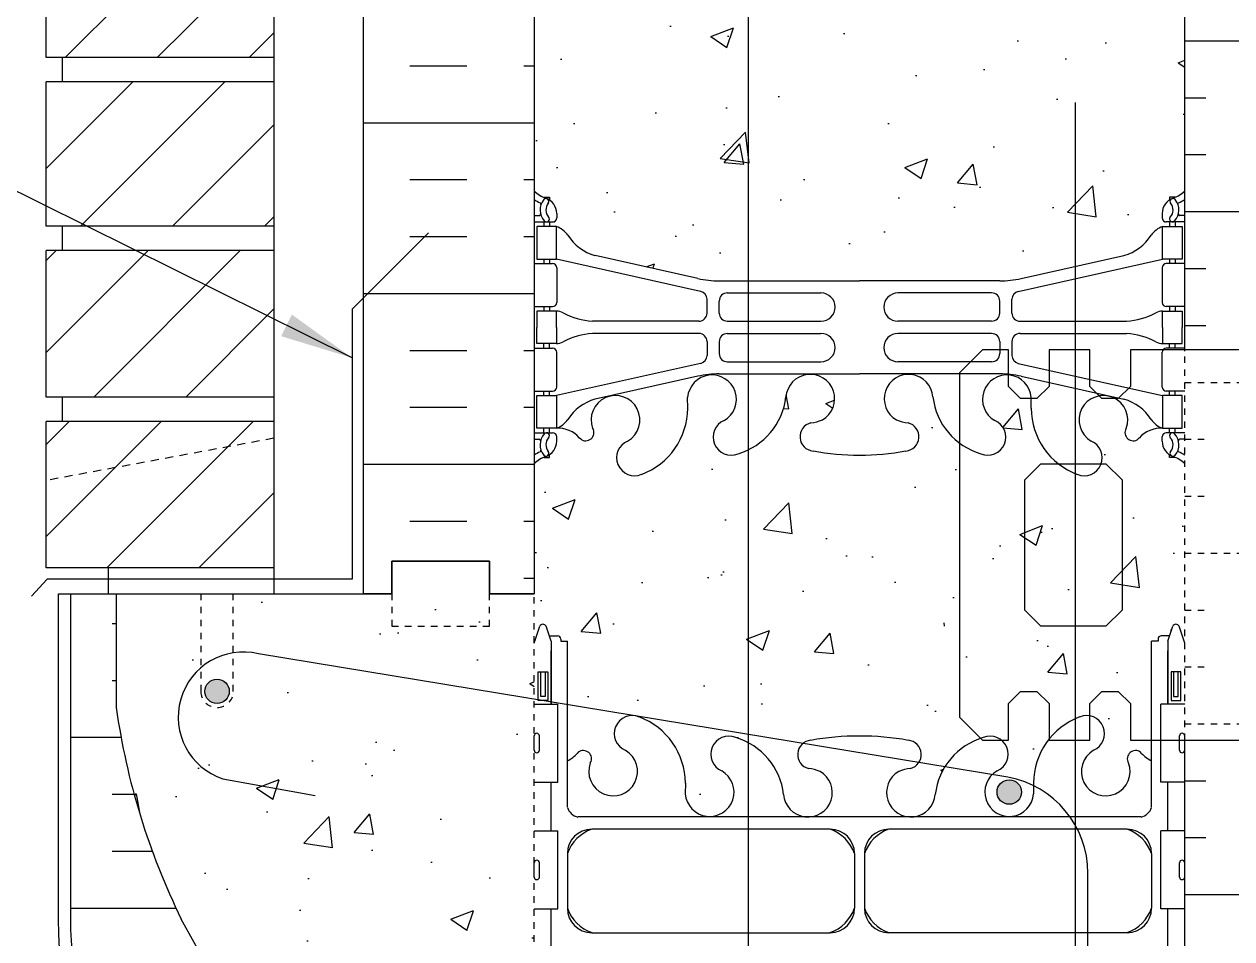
# Model space of a CAD drawing. Header units: inches. Extents: x 94.9 to 180.3, y -51.5 to 24.4.
# Drawn here: x 142.06 to 160.63, y -17.9 to -3.84 of the extents above; entities that cross this region are included whole.
import ezdxf

# ---------------------------------------------------------------- set-up
doc = ezdxf.new("R2010")
doc.units = ezdxf.units.IN
doc.header["$LTSCALE"] = 0.5
doc.header["$MEASUREMENT"] = 0
doc.linetypes.add('DASHED2', pattern=[0.375, 0.25, -0.125])
doc.linetypes.add('HIDDEN2', pattern=[0.1875, 0.125, -0.0625])
for name, color, linetype in [('HATCH', 12, 'Continuous'), ('Hidden2', 12, 'HIDDEN2'), ('line25', 2, 'Continuous'), ('LINE3', 3, 'Continuous'), ('LINE50', 5, 'Continuous'), ('LINE9', 9, 'Continuous'), ('TEXT', 4, 'Continuous'), ('Web_Edge', 9, 'Continuous')]:
    doc.layers.add(name, color=color, linetype=linetype)
doc.styles.add('DIM', font='romans.shx', dxfattribs={"width": 0.7})
doc.dimstyles.new('ext_12', dxfattribs={"dimscale": 12, "dimtxt": 0.09375, "dimasz": 0.09375, "dimexe": 0.09375, "dimexo": 0.0625, "dimgap": 0.0625, "dimtad": 1, "dimdec": 1, "dimzin": 3, "dimdsep": 46, "dimlunit": 4, "dimtxsty": 'DIM', "dimcen": 0.09, "dimdle": 0.09375, "dimclrt": 4, "dimadec": 0, "dimazin": 0, "dimtfac": 1, "dimtdec": 1, "dimtmove": 2, "dimatfit": 3, "dimfxl": 1, "dimfrac": 2, "dimtolj": 1, "dimtzin": 0, "dimarcsym": 0})

msp = doc.modelspace()

# ---------------------------------------------------------------- hatches: boundary and pattern name
at = {"layer": 'HATCH'}
h = msp.add_hatch(dxfattribs=at)
h.set_pattern_fill('AR-CONC', color=256, scale=0.5)
h.paths.add_polyline_path([(154.887, 23.404), (153.717, 23.404), (152.717, 22.404), (152.717, 23.404), (152.717, 24.404), (151.717, 23.404), (149.904, 23.404), (149.904, 21.404, 0.088416), (150.05, 21.306), (150.14, 21.306), (150.14, 21.265, -0.249069), (150.25, 21.057), (150.25, 20.99, -0.414214), (150.188, 20.927), (150.14, 20.927), (150.14, 20.857), (150.245, 20.857, 0.231736), (150.603, 21.008, -0.8344), (150.815, 20.883), (150.803, 20.862, 2.155404), (151.341, 21.056, -1), (151.555, 21.567, -0.311223), (152.264, 20.551), (152.263, 20.386, 1.661382), (152.825, 20.739, -1), (153.038, 21.25, -0.30095), (153.774, 20.378, 1.661382), (154.335, 20.73, 0.055617), (154.156, 20.776, -0.843243), (154.191, 21.208, -0.046405), (154.887, 21.273)])
h.paths.add_polyline_path([(159.904, 23.404), (154.887, 23.404), (154.887, 21.273, -0.048684), (155.618, 21.208, -0.843243), (155.652, 20.776, 0.055617), (155.473, 20.73, 1.661382), (156.034, 20.378, -0.30095), (156.771, 21.25, -1), (156.984, 20.739, 1.661382), (157.545, 20.386), (157.545, 20.551, -0.311223), (158.254, 21.567, -1), (158.467, 21.056, 2.155404), (159.006, 20.862), (158.994, 20.883, -0.834375), (159.206, 21.008, 0.23174), (159.563, 20.857), (159.668, 20.857), (159.668, 20.927), (159.621, 20.927, -0.414214), (159.558, 20.99), (159.558, 21.057, -0.249069), (159.668, 21.265), (159.668, 21.306), (159.758, 21.306, 0.08841), (159.904, 21.404)])
h.paths.add_polyline_path([(155.848, 20.405, -1), (155.473, 20.405, -1)], flags=16)
h.paths.add_polyline_path([(154.887, 18.592), (152.746, 18.592, 0.054974), (152.42, 18.556), (150.839, 18.203, 0.180914), (150.421, 17.891, -0.155529), (150.245, 17.757), (150.14, 17.757), (150.14, 17.687), (150.188, 17.687, -0.414214), (150.25, 17.625), (150.25, 17.557, -0.249069), (150.14, 17.35), (150.14, 17.309), (150.05, 17.309, 0.088416), (149.904, 17.211), (149.904, 11.596, 0.088416), (150.05, 11.499), (150.14, 11.499), (150.14, 11.457, -0.249069), (150.25, 11.25), (150.25, 11.182, -0.414214), (150.188, 11.12), (150.14, 11.12), (150.14, 11.05), (150.245, 11.05, -0.155529), (150.421, 10.916, 0.180914), (150.839, 10.604), (152.42, 10.251, 0.054974), (152.746, 10.215), (154.887, 10.215)])
h.paths.add_polyline_path([(159.904, 17.211, 0.08841), (159.758, 17.309), (159.668, 17.309), (159.668, 17.35, -0.249069), (159.558, 17.557), (159.558, 17.625, -0.414214), (159.621, 17.687), (159.668, 17.687), (159.668, 17.757), (159.563, 17.757, -0.155529), (159.388, 17.891, 0.180914), (158.97, 18.203), (157.389, 18.556, 0.054974), (157.062, 18.592), (154.887, 18.592), (154.887, 10.215), (154.904, 10.215), (157.062, 10.215, 0.054974), (157.389, 10.251), (158.97, 10.604, 0.180914), (159.388, 10.916, -0.155529), (159.563, 11.05), (159.668, 11.05), (159.668, 11.12), (159.621, 11.12, -0.414214), (159.558, 11.182), (159.558, 11.25, -0.249069), (159.668, 11.457), (159.668, 11.499), (159.758, 11.499, 0.08841), (159.904, 11.596)])
h.paths.add_polyline_path([(153.195, 7.618, -0.040807), (153.038, 7.557, -1), (152.825, 8.068, 1.661382), (152.263, 8.421), (152.264, 8.256, -0.311223), (151.555, 7.24, -1), (151.341, 7.751, 2.155404), (150.803, 7.946), (150.815, 7.924, -0.834375), (150.603, 7.799, 0.23174), (150.245, 7.95), (150.14, 7.95), (150.14, 7.88), (150.188, 7.88, -0.414214), (150.25, 7.817), (150.25, 7.75, -0.249069), (150.14, 7.543), (150.14, 7.501), (150.05, 7.501, 0.088416), (149.904, 7.404), (149.904, 5.404), (149.904, 3.404, 0.088416), (150.05, 3.306), (150.14, 3.306), (150.14, 3.265, -0.249069), (150.25, 3.057), (150.25, 2.99, -0.414214), (150.188, 2.927), (150.14, 2.927), (150.14, 2.857), (150.245, 2.857, 0.231736), (150.603, 3.008, -0.8344), (150.815, 2.883), (150.803, 2.862, 2.155404), (151.341, 3.056, -1), (151.555, 3.567, -0.311223), (152.264, 2.551), (152.263, 2.386, 1.661382), (152.825, 2.739, -1), (153.038, 3.25, -0.040807), (153.195, 3.19)])
h.paths.add_polyline_path([(154.887, 7.534, -0.046405), (154.191, 7.599, -0.843243), (154.156, 8.031, 0.055617), (154.335, 8.077, 1.661382), (153.774, 8.43, -0.256987), (153.195, 7.618), (153.195, 3.19, -0.256987), (153.774, 2.378, 1.661382), (154.335, 2.73, 0.055617), (154.156, 2.776, -0.843243), (154.191, 3.208, -0.046405), (154.887, 3.273)])
h.paths.add_polyline_path([(154.336, 2.405, -1), (153.961, 2.405, -1)], flags=16)
h.paths.add_polyline_path([(159.904, 7.404, 0.08841), (159.758, 7.501), (159.668, 7.501), (159.668, 7.543, -0.249069), (159.558, 7.75), (159.558, 7.817, -0.414214), (159.621, 7.88), (159.668, 7.88), (159.668, 7.95), (159.563, 7.95, 0.231736), (159.206, 7.799, -0.8344), (158.994, 7.924), (159.006, 7.946, 2.155404), (158.467, 7.751, -1), (158.254, 7.24, -0.311223), (157.545, 8.256), (157.545, 8.421, 1.661382), (156.984, 8.068, -1), (156.771, 7.557, -0.30095), (156.034, 8.43, 0.392677), (155.66, 8.777), (154.904, 8.784), (153.195, 8.784), (153.195, 2.023), (154.904, 2.023), (155.66, 2.03, 0.392677), (156.034, 2.378, -0.30095), (156.771, 3.25, -1), (156.984, 2.739, 1.661382), (157.545, 2.386), (157.545, 2.551, -0.311223), (158.254, 3.567, -1), (158.467, 3.056, 2.155404), (159.006, 2.862), (158.994, 2.883, -0.834375), (159.206, 3.008, 0.23174), (159.563, 2.857), (159.668, 2.857), (159.668, 2.927), (159.621, 2.927, -0.414214), (159.558, 2.99), (159.558, 3.057, -0.249069), (159.668, 3.265), (159.668, 3.306), (159.758, 3.306, 0.08841), (159.904, 3.404), (159.904, 5.404)])
h.paths.add_polyline_path([(153.195, 0.592), (152.746, 0.592, 0.054974), (152.42, 0.556), (150.839, 0.203, 0.180914), (150.421, -0.109, -0.155529), (150.245, -0.243), (150.14, -0.243), (150.14, -0.313), (150.188, -0.313, -0.414214), (150.25, -0.375), (150.25, -0.443, -0.249069), (150.14, -0.65), (150.14, -0.691), (150.05, -0.691, 0.088416), (149.904, -0.789), (149.904, -2.731, -0.520567), (150.135, -2.731, -0.520567), (150.256, -2.731, -0.520567), (150.439, -2.731, -0.520567), (150.544, -2.731, -0.520567), (150.754, -2.731, -0.520567), (150.88, -2.731, -0.520567), (151.006, -2.731, -0.520567), (151.216, -2.731, -0.520567), (151.426, -2.731, -0.520567), (151.546, -2.731, -0.520567), (151.772, -2.731, -0.520567), (151.866, -2.731, -0.520567), (152.055, -2.731, -0.520567), (152.333, -2.731, -0.520567), (152.543, -2.731, -0.520567), (152.743, -2.731, -0.520567), (152.989, -2.731, -0.520567), (153.099, -2.731, -0.163875), (153.195, -2.66)])
h.paths.add_polyline_path([(154.887, 0.592), (153.195, 0.592), (153.195, -2.66, -0.328655), (153.406, -2.731, -0.520567), (153.511, -2.731, -0.520567), (153.626, -2.731, -0.520567), (153.747, -2.731, -0.520567), (153.836, -2.731, -0.520567), (153.951, -2.731, -0.520567), (154.13, -2.731, -0.520567), (154.277, -2.731, -0.520567), (154.429, -2.731, -0.520567), (154.586, -2.731, -0.520567), (154.686, -2.731, -0.520567), (154.864, -2.731, -0.063661), (154.887, -2.706)])
h.paths.add_polyline_path([(159.904, -0.789, 0.08841), (159.758, -0.691), (159.668, -0.691), (159.668, -0.65, -0.249069), (159.558, -0.443), (159.558, -0.375, -0.414214), (159.621, -0.313), (159.668, -0.313), (159.668, -0.243), (159.563, -0.243, -0.155529), (159.388, -0.109, 0.180914), (158.97, 0.203), (157.389, 0.556, 0.054974), (157.062, 0.592), (154.887, 0.592), (154.887, -2.706, -0.44225), (155.085, -2.731, -0.520567), (155.279, -2.731, -0.520567), (155.483, -2.731, -0.520567), (155.583, -2.689, -0.520567), (155.714, -2.689, -0.520567), (155.803, -2.689, -0.520567), (155.886, -2.689, -0.520567), (156.117, -2.689, -0.520567), (156.238, -2.689, -0.520567), (156.421, -2.689, -0.520567), (156.526, -2.689, -0.520567), (156.736, -2.689, -0.520567), (156.862, -2.689, -0.520567), (156.988, -2.689, -0.520567), (157.198, -2.689, -0.520567), (157.408, -2.689, -0.520567), (157.528, -2.689, -0.520567), (157.754, -2.689, -0.520567), (157.848, -2.689, -0.520567), (158.037, -2.689, -0.520567), (158.315, -2.689, -0.520567), (158.525, -2.689, -0.520567), (158.725, -2.689, -0.520567), (158.971, -2.689, -0.520567), (159.081, -2.689, -0.520567), (159.388, -2.689, -0.520567), (159.493, -2.689, -0.520567), (159.608, -2.689, -0.520567), (159.729, -2.689, -0.520567), (159.818, -2.689, -0.359631), (159.904, -2.665)])
h.paths.add_polyline_path([(159.904, -2.665, 0.359631), (159.818, -2.689, 0.520567), (159.729, -2.689, 0.520567), (159.608, -2.689, 0.520567), (159.493, -2.689, 0.520567), (159.388, -2.689, 0.520567), (159.081, -2.689, 0.520567), (158.971, -2.689, 0.520567), (158.725, -2.689, 0.520567), (158.525, -2.689, 0.520567), (158.315, -2.689, 0.520567), (158.037, -2.689, 0.520567), (157.848, -2.689, 0.520567), (157.754, -2.689, 0.520567), (157.528, -2.689, 0.520567), (157.408, -2.689, 0.520567), (157.198, -2.689, 0.520567), (156.988, -2.689, 0.520567), (156.862, -2.689, 0.520567), (156.736, -2.689, 0.520567), (156.526, -2.689, 0.520567), (156.421, -2.689, 0.520567), (156.238, -2.689, 0.520567), (156.117, -2.689, 0.520567), (155.886, -2.689, 0.520567), (155.803, -2.689, 0.520567), (155.714, -2.689, 0.520567), (155.583, -2.689, 0.520567), (155.483, -2.731, 0.520567), (155.279, -2.731, 0.520567), (155.085, -2.731, 0.44225), (154.887, -2.706, 0.063661), (154.864, -2.731, 0.520567), (154.686, -2.731, 0.520567), (154.586, -2.731, 0.520567), (154.429, -2.731, 0.520567), (154.277, -2.731, 0.520567), (154.13, -2.731, 0.520567), (153.951, -2.731, 0.520567), (153.836, -2.731, 0.520567), (153.747, -2.731, 0.520567), (153.626, -2.731, 0.520567), (153.511, -2.731, 0.520567), (153.406, -2.731, 0.328655), (153.195, -2.66), (153.195, -2.736), (153.195, -7.785), (154.904, -7.785), (157.062, -7.785, 0.054974), (157.389, -7.749), (158.97, -7.396, 0.180914), (159.388, -7.084, -0.155529), (159.563, -6.95), (159.668, -6.95), (159.668, -6.88), (159.621, -6.88, -0.414214), (159.558, -6.818), (159.558, -6.75, -0.249069), (159.668, -6.543), (159.668, -6.501), (159.758, -6.501, 0.08841), (159.904, -6.404)])
h.paths.add_polyline_path([(153.195, -2.736), (153.195, -2.66, 0.163875), (153.099, -2.731, 0.520567), (152.989, -2.731, 0.520567), (152.743, -2.731, 0.520567), (152.543, -2.731, 0.520567), (152.333, -2.731, 0.520567), (152.055, -2.731, 0.520567), (151.866, -2.731, 0.520567), (151.772, -2.731, 0.520567), (151.546, -2.731, 0.520567), (151.426, -2.731, 0.520567), (151.216, -2.731, 0.520567), (151.006, -2.731, 0.520567), (150.88, -2.731, 0.520567), (150.754, -2.731, 0.520567), (150.544, -2.731, 0.520567), (150.439, -2.731, 0.520567), (150.256, -2.731, 0.520567), (150.135, -2.731, 0.520567), (149.904, -2.731), (149.904, -6.404, 0.088416), (150.05, -6.501), (150.14, -6.501), (150.14, -6.543, -0.249069), (150.25, -6.75), (150.25, -6.818, -0.414214), (150.188, -6.88), (150.14, -6.88), (150.14, -6.95), (150.245, -6.95, -0.155529), (150.421, -7.084, 0.180914), (150.839, -7.396), (152.42, -7.749, 0.054974), (152.746, -7.785), (153.195, -7.785)])
h.paths.add_polyline_path([(153.195, -10.382, -0.040807), (153.038, -10.443, -1), (152.825, -9.932, 1.661382), (152.263, -9.579), (152.264, -9.744, -0.311223), (151.555, -10.76, -1), (151.341, -10.249, 2.155404), (150.803, -10.054), (150.815, -10.076, -0.834375), (150.603, -10.201, 0.23174), (150.245, -10.05), (150.14, -10.05), (150.14, -10.12), (150.188, -10.12, -0.414214), (150.25, -10.183), (150.25, -10.25, -0.249069), (150.14, -10.457), (150.14, -10.499), (150.05, -10.499, 0.088416), (149.904, -10.596), (149.904, -12.596), (149.904, -13.356), (149.989, -13.095, -0.6), (150.089, -13.095), (150.138, -13.245), (150.264, -13.245, -0.414214), (150.314, -13.295), (150.314, -13.325), (150.414, -13.325), (150.414, -14.302), (151.442, -14.471, -0.02739), (151.472, -14.476), (153.195, -14.759)])
h.paths.add_polyline_path([(156.444, -10.28, -0.206634), (156.034, -9.57, 1.661382), (155.473, -9.923, 0.055617), (155.652, -9.969, -0.843243), (155.618, -10.401, -0.047544), (154.904, -10.466, -0.047544), (154.191, -10.401, -0.843243), (154.156, -9.969, 0.055617), (154.335, -9.923, 1.661382), (153.774, -9.57, -0.256987), (153.195, -10.382), (153.195, -14.759), (154.036, -14.898, -0.14917), (154.155, -14.849, -0.049932), (154.904, -14.785, -0.049932), (155.654, -14.849, -0.569775), (155.817, -15.191), (156.217, -15.257, -0.175857), (156.77, -14.819), (156.444, -14.493)])
h.paths.add_polyline_path([(157.444, -10.846), (157.694, -10.596), (157.962, -10.596, -0.228816), (157.545, -9.744), (157.545, -9.596), (157.382, -9.596), (157.194, -9.409), (157.194, -9.232, 0.79262), (156.984, -9.932, -1), (156.771, -10.443, -0.088795), (156.444, -10.28), (156.444, -14.493), (156.77, -14.819, -0.009126), (156.806, -14.808, -0.27331), (157.086, -14.846), (157.194, -14.846), (157.194, -14.284), (157.382, -14.096), (157.632, -14.096), (157.819, -14.284), (157.819, -14.832, -0.118445), (158.222, -14.519), (158.222, -13.096), (157.694, -13.096), (157.444, -12.846)])
h.paths.add_polyline_path([(158.222, -10.747, -0.069084), (157.962, -10.596), (157.694, -10.596), (157.444, -10.846), (157.444, -12.846), (157.694, -13.096), (158.222, -13.096)], flags=17)
h.paths.add_polyline_path([(158.944, -10.846), (158.694, -10.596), (158.622, -10.596, -0.431014), (158.254, -10.76, -0.007803), (158.222, -10.747), (158.222, -13.096), (158.694, -13.096), (158.944, -12.846)], flags=17)
h.paths.add_polyline_path([(159.904, -10.596, 0.08841), (159.758, -10.499), (159.668, -10.499), (159.668, -10.457, -0.249069), (159.558, -10.25), (159.558, -10.183, -0.414214), (159.621, -10.12), (159.668, -10.12), (159.668, -10.05), (159.563, -10.05, 0.231736), (159.206, -10.201, -0.8344), (158.994, -10.076), (159.006, -10.054, 0.369887), (158.837, -9.596), (158.632, -9.596), (158.59, -9.554, 0.701264), (158.467, -10.249, -0.39761), (158.622, -10.596), (158.694, -10.596), (158.944, -10.846), (158.944, -12.846), (158.694, -13.096), (158.222, -13.096), (158.222, -14.519, -0.016782), (158.29, -14.491, -0.14339), (158.444, -14.473), (158.444, -14.284), (158.632, -14.096), (158.882, -14.096), (159.069, -14.284), (159.069, -14.846), (159.394, -14.846), (159.394, -13.325), (159.494, -13.325), (159.494, -13.295, -0.414214), (159.544, -13.245), (159.67, -13.245), (159.719, -13.095, -0.6), (159.819, -13.095), (159.904, -13.356)])
h.paths.add_polyline_path([(159.242, -15.049, 0.10894), (159.394, -15.162), (159.394, -14.846), (159.069, -14.846), (159.069, -14.284), (158.882, -14.096), (158.632, -14.096), (158.444, -14.284), (158.444, -14.473, -0.749185), (158.503, -15.002, 2.155404), (159.042, -15.196), (159.03, -15.175, -0.834375)])
h.paths.add_polyline_path([(157.819, -14.832), (157.819, -14.284), (157.632, -14.096), (157.382, -14.096), (157.194, -14.284), (157.194, -14.846), (157.086, -14.846, -0.570709), (157.02, -15.319, 0.063994), (156.944, -15.377), (157.187, -15.417, -0.069484), (157.581, -15.547), (157.581, -15.507, -0.168616)])
h.paths.add_polyline_path([(157.581, -15.672), (157.581, -15.547, 0.069484), (157.187, -15.417), (156.944, -15.377, 1.443877)])
h.paths.add_polyline_path([(157.02, -15.644, -1), (157.395, -15.644, -1)], flags=16)
h.paths.add_polyline_path([(156.217, -15.257), (155.817, -15.191, -0.184719), (155.688, -15.282, 0.055617), (155.509, -15.327, 1.661382), (156.07, -15.68, -0.10956)])
h.paths.add_polyline_path([(154.299, -15.327, 0.055617), (154.12, -15.282, -0.616523), (154.036, -14.898), (153.195, -14.759), (153.195, -14.886, -0.246617), (153.738, -15.68, 1.661382)])
h.paths.add_polyline_path([(153.002, -14.808, -0.050579), (153.195, -14.886), (153.195, -14.759), (151.472, -14.476, -0.0445), (151.519, -14.491, -0.311223), (152.228, -15.507), (152.227, -15.672, 1.661382), (152.789, -15.319, -1)])
h.paths.add_polyline_path([(151.442, -14.471), (150.414, -14.302), (150.414, -15.162, 0.108933), (150.567, -15.049, -0.8344), (150.779, -15.175), (150.767, -15.196, 2.155404), (151.305, -15.002, -0.865711)])
h.paths.add_polyline_path([(158.222, -19.775), (150.575, -19.775, 0.268156), (150.414, -19.923), (150.414, -21.284), (150.534, -21.484), (150.534, -21.596), (150.534, -21.709), (150.414, -21.909), (150.414, -23.27, 0.268156), (150.575, -23.418), (158.222, -23.418)])
h.paths.add_polyline_path([(159.394, -21.909), (159.274, -21.709), (159.274, -21.596), (159.274, -21.484), (159.394, -21.284), (159.394, -19.923, 0.268138), (159.233, -19.775), (158.222, -19.775), (158.222, -23.418), (159.233, -23.418, 0.268138), (159.394, -23.27)])
h.paths.add_polyline_path([(158.222, -28.674, -0.292911), (157.581, -27.686), (157.581, -27.521, 1.661382), (157.02, -27.874, -1), (156.806, -28.385, -0.30095), (156.07, -27.513, 1.661382), (155.509, -27.866, 0.055617), (155.688, -27.911, -0.843243), (155.654, -28.343, -0.049932), (154.904, -28.408, -0.049932), (154.155, -28.343, -0.843243), (154.12, -27.911, 0.055617), (154.299, -27.866, 1.661382), (153.738, -27.513, -0.30095), (153.002, -28.385, -1), (152.789, -27.874, 1.661382), (152.227, -27.521), (152.228, -27.686, -0.311223), (151.519, -28.702, -1), (151.305, -28.191, 2.155404), (150.767, -27.997), (150.779, -28.018, -0.834375), (150.567, -28.144, 0.108938), (150.414, -28.03), (150.414, -29.868), (150.314, -29.868), (150.314, -29.898, -0.414214), (150.264, -29.948), (150.138, -29.948), (150.089, -30.098, -0.6), (149.989, -30.098), (149.904, -29.837), (149.904, -30.596), (154.186, -30.596), (155.186, -29.596), (155.186, -30.596), (155.186, -31.596), (156.186, -30.596), (158.222, -30.596)])
h.paths.add_polyline_path([(159.394, -28.03, 0.108935), (159.242, -28.144, -0.8344), (159.03, -28.018), (159.042, -27.997, 2.155404), (158.503, -28.191, -1), (158.29, -28.702, -0.016782), (158.222, -28.674), (158.222, -30.596), (159.904, -30.596), (159.904, -29.837), (159.819, -30.098, -0.6), (159.719, -30.098), (159.67, -29.948), (159.544, -29.948, -0.414214), (159.494, -29.898), (159.494, -29.868), (159.394, -29.868)])
h = msp.add_hatch(dxfattribs=at)
h.set_pattern_fill('ANSI31', color=256, scale=8, style=0)
h.set_pattern_definition([(45, (136.1029, -43.4712), (-0.707107, 0.707107), [])])
h.paths.add_polyline_path([(145.904, -9.946), (142.404, -9.946), (142.404, -12.196), (145.904, -12.196)])
h.paths.add_polyline_path([(145.904, -7.321), (142.404, -7.321), (142.404, -9.571), (145.904, -9.571)])
h.paths.add_polyline_path([(145.904, -4.726), (142.404, -4.726), (142.404, -6.946), (145.904, -6.946)])
h.paths.add_polyline_path([(145.904, -2.101), (142.404, -2.101), (142.404, -4.351), (145.904, -4.351)])
h.paths.add_polyline_path([(145.904, 0.499), (144.279, 0.499), (144.279, 0.524), (142.404, 0.524), (142.404, -1.726), (145.904, -1.726)])
h.paths.add_polyline_path([(145.904, 3.149), (142.404, 3.149), (142.404, 0.899), (145.904, 0.899)])
h.paths.add_polyline_path([(145.904, 5.774), (142.404, 5.774), (142.404, 3.524), (145.904, 3.524)])
h.paths.add_polyline_path([(145.904, 8.399), (142.404, 8.399), (142.404, 6.149), (145.904, 6.149)])
h.paths.add_polyline_path([(145.904, 10.999), (144.279, 10.999), (144.279, 11.024), (142.404, 11.024), (142.404, 8.774), (145.904, 8.774)])
h.paths.add_polyline_path([(145.904, 13.619), (142.404, 13.619), (142.404, 11.399), (145.904, 11.399)])
h.paths.add_polyline_path([(145.904, 16.244), (142.404, 16.244), (142.404, 13.994), (145.904, 13.994)])
h.paths.add_polyline_path([(145.904, 18.869), (142.404, 18.869), (142.404, 16.619), (145.904, 16.619)])
h.paths.add_polyline_path([(145.904, 21.469), (144.279, 21.469), (144.279, 21.494), (142.404, 21.494), (142.404, 19.244), (145.904, 19.244)])
h.paths.add_polyline_path([(145.904, 23.404), (142.404, 23.404), (142.404, 21.869), (145.904, 21.869)])
h = msp.add_hatch(dxfattribs=at)
h.set_pattern_fill('INSUL', color=256, scale=7, style=0)
h.set_pattern_definition([(0, (-2776.2572, -409.606), (0, 2.625), []), (0, (-2776.2572, -408.731), (0, 2.625), [0.875, -0.875]), (0, (-2776.2572, -407.856), (0, 2.625), [0.875, -0.875])])
h.paths.add_polyline_path([(147.279, -12.596), (147.717, -12.596), (147.717, -12.096), (149.217, -12.096), (149.217, -12.596), (149.904, -12.596), (149.904, 5.404), (149.217, 5.404), (149.217, 5.904), (147.717, 5.904), (147.717, 5.404), (147.279, 5.404)])
h = msp.add_hatch(dxfattribs=at)
h.set_pattern_fill('INSUL', color=256, scale=7, style=0)
h.set_pattern_definition([(0, (140.103, -43.4712), (0, 2.625), []), (0, (140.103, -42.5962), (0, 2.625), [0.875, -0.875]), (0, (140.103, -41.7212), (0, 2.625), [0.875, -0.875])])
h.paths.add_polyline_path([(162.529, -15.596), (162.529, -14.846), (159.904, -14.846), (159.904, -30.596), (162.529, -30.596)])
h.paths.add_polyline_path([(162.529, 5.404), (162.092, 5.404), (162.092, 4.904), (160.592, 4.904), (160.592, 5.404), (159.904, 5.404), (159.904, -8.846), (162.529, -8.846), (162.529, -6.346)])
h = msp.add_hatch(dxfattribs=at)
h.set_pattern_fill('AR-CONC', color=256, scale=0.5, style=0)
h.set_pattern_definition([(50, (-2.302, -6.5584), (3.5863, -0.31376), [0.375, -4.125]), (355, (-2.302, -6.5584), (-0.69376, 3.76096), [0.3, -3.3]), (100.4514, (-2.0032, -6.5846), (2.89255, 3.4472), [0.3187, -3.50571]), (46.1842, (-2.302, -5.5584), (5.3362, -0.8276), [0.5625, -6.1875]), (96.6356, (-1.8574, -5.6274), (4.67331, 4.87059), [0.47805, -5.25856]), (351.1842, (-2.302, -5.5584), (4.67331, 4.8706), [0.45, -4.95]), (21, (-1.802, -5.8084), (2.984535, -2.013094), [0.375, -4.125]), (326, (-1.802, -5.8084), (1.21658, 3.62575), [0.3, -3.3]), (71.4514, (-1.5534, -5.9762), (4.20111, 1.61265), [0.3187, -3.50571]), (37.5, (-2.3021, -6.5584), (0.060799, 1.664469), [0, -3.26, 0, -3.35, 0, -3.3125]), (7.5, (-2.302, -6.5584), (1.315348, 1.972059), [0, -1.91, 0, -3.185, 0, -1.2625]), (327.5, (-3.4171, -6.5584), (2.669112, -0.112774), [0, -1.25, 0, -3.9, 0, -5.175]), (317.5, (-3.917, -6.5584), (2.91593, 0.500525), [0, -1.625, 0, -2.59, 0, -3.675])])
h.paths.add_polyline_path([(156.944, -10.846), (156.694, -10.596), (156.206, -10.596), (156.206, -13.096), (156.694, -13.096), (156.944, -12.846)], flags=17)
h = msp.add_hatch(dxfattribs=at)
h.set_pattern_fill('INSUL', color=256, scale=7, style=0)
h.set_pattern_definition([(0, (-2852.5864, -453.1787), (0, 2.625), []), (0, (-2852.5864, -452.3037), (0, 2.625), [0.875, -0.875]), (0, (-2852.5864, -451.4287), (0, 2.625), [0.875, -0.875])])
h.paths.add_polyline_path([(144.479, -17.596, -0.079579), (143.479, -14.346), (143.479, -12.596), (142.779, -12.596), (142.779, -17.596, 0.131652), (143.449, -20.096), (147.187, -26.246, -0.10438), (147.279, -26.721), (147.279, -30.596), (147.717, -30.596), (147.717, -30.096), (149.217, -30.096), (149.217, -30.596), (149.904, -30.596), (149.904, -27.346), (149.654, -27.346), (149.654, -26.971)])
h = msp.add_hatch(dxfattribs=at)
h.set_pattern_fill('AR-CONC', color=256, scale=0.5, style=0)
h.set_pattern_definition([(50, (-2852.5864, -453.1787), (3.586301, -0.3137607), [0.375, -4.125]), (355, (-2852.5864, -453.1787), (-0.6937567, 3.7609607), [0.3, -3.3]), (100.4514, (-2852.2876, -453.205), (2.892547, 3.4471977), [0.318701, -3.5057106]), (46.1842, (-2852.5864, -452.1787), (5.336205, -0.827595), [0.5625, -6.1875]), (96.6356, (-2852.142, -452.2477), (4.6733135, 4.870589), [0.478051, -5.258565]), (351.1842, (-2852.5864, -452.1787), (4.67331, 4.870593), [0.45, -4.95]), (21, (-2852.0864, -452.4287), (2.9845353, -2.0130945), [0.375, -4.125]), (326, (-2852.0864, -452.4287), (1.2165767, 3.6257502), [0.3, -3.3]), (71.4514, (-2851.8377, -452.5965), (4.201113, 1.6126525), [0.318701, -3.5057106]), (37.5, (-2852.5864, -453.1787), (0.0607993, 1.66446927), [0, -3.26, 0, -3.35, 0, -3.3125]), (7.5, (-2852.5864, -453.1787), (1.3153477, 1.9720586), [0, -1.91, 0, -3.185, 0, -1.2625]), (327.5, (-2853.7014, -453.1787), (2.6691122, -0.11277436), [0, -1.25, 0, -3.9, 0, -5.175]), (317.5, (-2854.2014, -453.1787), (2.9159308, 0.500525), [0, -1.625, 0, -2.59, 0, -3.675])])
h.paths.add_polyline_path([(149.654, -26.971), (149.654, -27.346), (149.904, -27.346), (149.904, -12.596), (145.279, -12.596), (145.279, -14.096, -1), (144.779, -14.096), (144.779, -12.596), (143.479, -12.596), (143.479, -14.346, 0.079579), (144.479, -17.596)])
at = {"layer": 'LINE3'}
for points in [[(144.842, -14.096, 1), (145.217, -14.096, 1)], [(157.02, -15.644, 1), (157.395, -15.644, 1)]]:
    msp.add_hatch(color=256, dxfattribs=at).paths.add_polyline_path(points)

# ---------------------------------------------------------------- linework, layer by layer
at = {"layer": 'HATCH', "linetype": 'HIDDEN2'}
for p, q in [((159.904, -9.346), (162.529, -9.346)), ((159.904, -10.221), (160.228, -10.221)), ((159.904, -11.096), (160.228, -11.096)), ((159.904, -11.971), (162.529, -11.971)), ((159.904, -12.846), (160.228, -12.846)), ((159.904, -13.721), (160.228, -13.721)), ((159.904, -14.596), (162.529, -14.596))]:
    msp.add_line(p, q, dxfattribs=at)
at = {"layer": 'Hidden2', "color": 9}
for p, q in [((143.479, -12.596), (144.779, -12.596)), ((145.279, -12.596), (147.279, -12.596))]:
    msp.add_line(p, q, dxfattribs=at)
at = {"layer": 'Hidden2'}
for p, q in [((143.479, -12.596), (144.779, -12.596)), ((144.779, -12.596), (144.779, -14.096)), ((145.279, -12.596), (147.279, -12.596)), ((145.279, -14.096), (145.279, -12.596)), ((149.904, -27.346), (149.904, -12.596)), ((149.904, -27.346), (149.904, -12.596))]:
    msp.add_line(p, q, dxfattribs=at)
msp.add_lwpolyline([(147.279, -12.596), (147.717, -12.596), (147.717, -12.096), (149.217, -12.096), (149.217, -12.596), (149.904, -12.596)], dxfattribs=at)
msp.add_arc((145.029, -14.096), 0.25, 180, 0, dxfattribs=at)
at = {"layer": 'line25'}
for p, q in [((145.904, 11.024), (145.904, -12.596)), ((149.904, 5.404), (149.904, -12.596)), ((159.904, -8.865), (159.904, 5.404)), ((142.404, -4.351), (142.404, -2.101)), ((145.904, -4.351), (142.404, -4.351)), ((142.654, -4.726), (142.654, -4.351)), ((145.904, -4.726), (142.404, -4.726)), ((142.404, -6.946), (142.404, -4.726)), ((145.904, -6.946), (142.404, -6.946)), ((142.654, -7.321), (142.654, -6.946)), ((145.904, -7.321), (142.404, -7.321)), ((142.404, -9.571), (142.404, -7.321)), ((145.904, -9.571), (142.404, -9.571)), ((142.654, -9.946), (142.654, -9.571)), ((145.904, -9.946), (142.404, -9.946)), ((142.404, -12.196), (142.404, -9.946)), ((145.904, -12.196), (142.404, -12.196)), ((143.354, -12.196), (143.354, -12.596)), ((143.479, -12.596), (143.479, -14.346)), ((149.904, -14.291), (150.269, -14.291)), ((150.269, -15.491), (150.269, -14.291)), ((159.904, -14.291), (159.539, -14.291)), ((159.539, -15.491), (159.539, -14.291)), ((159.904, -30.596), (159.904, -14.846)), ((149.904, -15.491), (150.269, -15.491)), ((159.904, -15.491), (159.539, -15.491)), ((149.904, -16.241), (150.269, -16.241)), ((150.269, -17.441), (150.269, -16.241)), ((159.904, -16.241), (159.539, -16.241)), ((159.539, -17.441), (159.539, -16.241)), ((149.904, -17.441), (150.269, -17.441)), ((159.904, -17.441), (159.539, -17.441)), ((149.654, -26.971), (144.479, -17.596))]:
    msp.add_line(p, q, dxfattribs=at)
msp.add_lwpolyline([(165.216, -8.846), (159.069, -8.846), (159.069, -9.409), (158.882, -9.596), (158.632, -9.596), (158.444, -9.409), (158.444, -8.846), (157.819, -8.846), (157.819, -9.409), (157.632, -9.596), (157.382, -9.596), (157.194, -9.409), (157.194, -8.846), (156.798, -8.846), (156.444, -9.2), (156.444, -14.493), (156.798, -14.846), (157.194, -14.846), (157.194, -14.284), (157.382, -14.096), (157.632, -14.096), (157.819, -14.284), (157.819, -14.846), (158.444, -14.846), (158.444, -14.284), (158.632, -14.096), (158.882, -14.096), (159.069, -14.284), (159.069, -14.846), (165.216, -14.846)], dxfattribs=at)
msp.add_lwpolyline([(157.694, -13.096), (157.444, -12.846), (157.444, -10.846), (157.694, -10.596), (158.694, -10.596), (158.944, -10.846), (158.944, -12.846), (158.694, -13.096)], close=True, dxfattribs=at)
msp.add_arc((154.125, -12.85), 10.75, 188.0028, 206.2026, dxfattribs=at)
at = {"layer": 'LINE3'}
for p, q in [((153.195, -2.736), (153.195, -23.144)), ((158.222, -5.043), (158.222, -30.596)), ((157.187, -15.417), (145.664, -13.519)), ((145.117, -15.441), (146.536, -15.695)), ((158.416, -23.202), (158.416, -16.892))]:
    msp.add_line(p, q, dxfattribs=at)
for centre in [(145.029, -14.096), (157.207, -15.644)]:
    msp.add_circle(centre, 0.188, dxfattribs=at)
for centre, radius, start, end in [((145.432, -14.492), 1, 76.5845, 251.653), ((156.916, -16.892), 1.5, 360, 79.5785)]:
    msp.add_arc(centre, radius, start, end, dxfattribs=at)
at = {"layer": 'LINE50'}
msp.add_line((147.279, -12.596), (147.279, 5.404), dxfattribs=at)
for points in [[(149.904, -12.596), (149.217, -12.596), (149.217, -12.096), (147.717, -12.096), (147.717, -12.596), (147.279, -12.596)], [(147.279, -12.596), (147.717, -12.596), (147.717, -12.096), (149.217, -12.096), (149.217, -12.596), (149.904, -12.596)]]:
    msp.add_lwpolyline(points, dxfattribs=at)
msp.add_lwpolyline([(147.279, -30.596), (147.279, -26.721, 0.10438), (147.187, -26.246), (143.449, -20.096, -0.131652), (142.779, -17.596), (142.779, -12.596), (143.479, -12.596)], format="xyb", dxfattribs=at)
at = {"layer": 'LINE9'}
for p, q in [((147.105, -8.222), (148.279, -7.047)), ((149.904, -15.001), (149.904, -14.781)), ((149.904, -14.836), (149.904, -14.836)), ((149.944, -14.741), (149.944, -14.741)), ((149.984, -15.001), (149.984, -14.781)), ((159.824, -15.001), (159.824, -14.781)), ((159.864, -14.741), (159.864, -14.741)), ((159.904, -15.001), (159.904, -14.781)), ((159.904, -14.836), (159.904, -14.836)), ((149.904, -14.946), (149.904, -14.946)), ((159.904, -14.946), (159.904, -14.946)), ((149.944, -15.041), (149.944, -15.041)), ((159.864, -15.041), (159.864, -15.041)), ((149.944, -16.691), (149.944, -16.691)), ((159.864, -16.691), (159.864, -16.691)), ((149.904, -16.951), (149.904, -16.731)), ((149.904, -16.786), (149.904, -16.786)), ((149.984, -16.951), (149.984, -16.731)), ((159.824, -16.951), (159.824, -16.731)), ((159.904, -16.951), (159.904, -16.731)), ((159.904, -16.786), (159.904, -16.786)), ((149.904, -16.896), (149.904, -16.896)), ((149.944, -16.991), (149.944, -16.991)), ((159.864, -16.991), (159.864, -16.991)), ((159.904, -16.896), (159.904, -16.896))]:
    msp.add_line(p, q, dxfattribs=at)
at = {"layer": 'LINE9', "linetype": 'HIDDEN2'}
msp.add_line((159.904, -14.846), (159.904, -8.865), dxfattribs=at)
at = {"layer": 'LINE9', "linetype": 'DASHED2'}
msp.add_line((145.904, -10.206), (142.404, -10.853), dxfattribs=at)
at = {"layer": 'LINE9'}
msp.add_lwpolyline([(147.105, -8.222), (147.105, -12.372), (142.417, -12.372), (142.179, -12.631)], dxfattribs=at)
msp.add_lwpolyline([(145.739, -24.254), (143.288, -20.222, -0.131757), (142.592, -17.626), (142.592, -12.596), (147.279, -12.596)], format="xyb", dxfattribs=at)
at = {"layer": 'LINE9', "color": 8, "linetype": 'DASHED2', "ltscale": 0.15}
msp.add_lwpolyline([(147.717, -12.596), (147.717, -12.596), (147.717, -13.096), (149.217, -13.096), (149.217, -12.596), (149.217, -12.596)], dxfattribs=at)
at = {"layer": 'LINE9'}
for centre, start, end in [((149.944, -14.781), 90, 180), ((149.944, -14.781), 360, 90), ((159.864, -14.781), 90, 180), ((159.864, -14.781), 0, 90), ((149.944, -15.001), 180, 270), ((149.944, -15.001), 270, 0), ((159.864, -15.001), 180, 270), ((159.864, -15.001), 270, 0), ((149.944, -16.731), 90, 180), ((149.944, -16.731), 360, 90), ((159.864, -16.731), 90, 180), ((159.864, -16.731), 0, 90), ((149.944, -16.951), 180, 270), ((149.944, -16.951), 270, 0), ((159.864, -16.951), 180, 270), ((159.864, -16.951), 270, 0)]:
    msp.add_arc(centre, 0.04, start, end, dxfattribs=at)
at = {"layer": 'Web_Edge', "color": 8}
for p, q in [((150.05, -6.501), (150.14, -6.501)), ((150.14, -6.501), (150.14, -6.543)), ((159.758, -6.501), (159.668, -6.501)), ((159.668, -6.501), (159.668, -6.543)), ((149.904, -6.78), (149.982, -6.78)), ((150.25, -6.75), (150.25, -6.818)), ((159.558, -6.75), (159.558, -6.818)), ((159.904, -6.78), (159.826, -6.78)), ((149.904, -6.88), (150.188, -6.88)), ((150.05, -6.88), (150.05, -6.95)), ((150.14, -6.88), (150.14, -6.95)), ((159.904, -6.88), (159.621, -6.88)), ((159.668, -6.88), (159.668, -6.95)), ((159.758, -6.88), (159.758, -6.95)), ((152.42, -7.749), (150.839, -7.396)), ((157.389, -7.749), (158.97, -7.396)), ((149.904, -7.52), (150.188, -7.52)), ((150.05, -7.45), (150.05, -7.52)), ((150.14, -7.45), (150.14, -7.52)), ((152.463, -7.947), (150.245, -7.45)), ((150.25, -7.583), (150.25, -8.118)), ((157.346, -7.947), (159.563, -7.45)), ((159.558, -7.583), (159.558, -8.118)), ((159.904, -7.52), (159.621, -7.52)), ((159.668, -7.45), (159.668, -7.52)), ((159.758, -7.45), (159.758, -7.52)), ((152.746, -7.785), (154.904, -7.785)), ((157.062, -7.785), (154.904, -7.785)), ((152.873, -7.971), (154.313, -7.971)), ((156.936, -7.971), (155.496, -7.971)), ((152.561, -8.281), (152.561, -8.069)), ((152.748, -8.28), (152.748, -8.096)), ((157.061, -8.28), (157.061, -8.096)), ((157.248, -8.281), (157.248, -8.069)), ((149.904, -8.18), (150.188, -8.18)), ((150.05, -8.18), (150.05, -8.25)), ((150.14, -8.18), (150.14, -8.25)), ((159.904, -8.18), (159.621, -8.18)), ((159.668, -8.18), (159.668, -8.25)), ((159.758, -8.18), (159.758, -8.25)), ((152.436, -8.406), (150.798, -8.406)), ((152.873, -8.405), (154.313, -8.405)), ((156.936, -8.405), (155.496, -8.405)), ((157.373, -8.406), (159.011, -8.406)), ((152.436, -8.594), (150.798, -8.594)), ((152.561, -8.719), (152.561, -8.932)), ((152.748, -8.72), (152.748, -8.904)), ((152.873, -8.595), (154.313, -8.595)), ((156.936, -8.595), (155.496, -8.595)), ((157.061, -8.72), (157.061, -8.904)), ((157.248, -8.719), (157.248, -8.932)), ((157.373, -8.594), (159.011, -8.594)), ((149.904, -8.82), (150.188, -8.82)), ((150.05, -8.82), (150.05, -8.75)), ((150.14, -8.82), (150.14, -8.75)), ((150.25, -9.418), (150.25, -8.883)), ((159.558, -9.418), (159.558, -8.883)), ((159.904, -8.82), (159.621, -8.82)), ((159.668, -8.82), (159.668, -8.75)), ((159.758, -8.82), (159.758, -8.75)), ((152.463, -9.054), (150.245, -9.55)), ((152.873, -9.029), (154.313, -9.029)), ((156.936, -9.029), (155.496, -9.029)), ((157.346, -9.054), (159.563, -9.55)), ((152.42, -9.252), (150.839, -9.605)), ((152.746, -9.216), (154.904, -9.216)), ((157.062, -9.216), (154.904, -9.216)), ((157.389, -9.252), (158.97, -9.605)), ((149.904, -9.48), (150.188, -9.48)), ((150.05, -9.55), (150.05, -9.48)), ((150.14, -9.55), (150.14, -9.48)), ((152.264, -9.744), (152.263, -9.579)), ((157.545, -9.744), (157.545, -9.579)), ((159.904, -9.48), (159.621, -9.48)), ((159.668, -9.55), (159.668, -9.48)), ((159.758, -9.55), (159.758, -9.48)), ((149.904, -10.12), (150.188, -10.12)), ((150.05, -10.12), (150.05, -10.05)), ((150.14, -10.12), (150.14, -10.05)), ((150.25, -10.25), (150.25, -10.183)), ((150.803, -10.054), (150.815, -10.076)), ((159.006, -10.054), (158.994, -10.076)), ((159.558, -10.25), (159.558, -10.183)), ((159.904, -10.12), (159.621, -10.12)), ((159.668, -10.12), (159.668, -10.05)), ((159.758, -10.12), (159.758, -10.05)), ((149.904, -10.22), (149.982, -10.22)), ((159.904, -10.22), (159.826, -10.22)), ((150.05, -10.499), (150.14, -10.499)), ((150.14, -10.499), (150.14, -10.457)), ((159.668, -10.499), (159.668, -10.457)), ((159.758, -10.499), (159.668, -10.499))]:
    msp.add_line(p, q, dxfattribs=at)
at = {"layer": 'Web_Edge'}
for p, q in [((149.904, -13.356), (149.989, -13.095)), ((150.164, -13.325), (150.089, -13.095)), ((159.644, -13.325), (159.719, -13.095)), ((159.904, -13.356), (159.819, -13.095)), ((150.138, -13.245), (150.264, -13.245)), ((150.164, -13.325), (150.164, -14.291)), ((150.314, -13.295), (150.314, -13.295)), ((150.314, -13.295), (150.314, -13.325)), ((150.314, -13.325), (150.414, -13.325)), ((150.414, -15.879), (150.414, -13.325)), ((159.494, -13.325), (159.394, -13.325)), ((159.394, -15.879), (159.394, -13.325)), ((159.494, -13.295), (159.494, -13.295)), ((159.494, -13.295), (159.494, -13.325)), ((159.67, -13.245), (159.544, -13.245)), ((159.644, -13.325), (159.644, -14.291)), ((150.767, -15.196), (150.779, -15.175)), ((159.042, -15.196), (159.03, -15.175)), ((152.228, -15.507), (152.227, -15.672)), ((157.581, -15.507), (157.581, -15.672)), ((159.233, -16.027), (150.575, -16.027)), ((154.453, -16.215), (150.789, -16.215)), ((159.019, -16.215), (155.356, -16.215)), ((150.414, -16.59), (150.414, -17.431)), ((154.828, -16.59), (154.828, -17.431)), ((154.981, -16.589), (154.981, -17.43)), ((159.394, -16.59), (159.394, -17.431)), ((150.789, -17.806), (154.453, -17.806)), ((159.019, -17.806), (155.356, -17.806))]:
    msp.add_line(p, q, dxfattribs=at)
at = {"layer": 'Web_Edge', "color": 8}
for points in [[(149.945, -7.45), (150.245, -7.45), (150.245, -6.95), (149.945, -6.95)], [(159.863, -7.45), (159.563, -7.45), (159.563, -6.95), (159.863, -6.95)], [(149.945, -9.55), (150.245, -9.55), (150.245, -10.05), (149.945, -10.05)], [(159.863, -9.55), (159.563, -9.55), (159.563, -10.05), (159.863, -10.05)]]:
    msp.add_lwpolyline(points, close=True, dxfattribs=at)
for points in [[(150.245, -8.5), (150.245, -8.25), (149.945, -8.25), (149.945, -8.5)], [(159.563, -8.5), (159.563, -8.25), (159.863, -8.25), (159.863, -8.5)], [(150.245, -8.5), (150.245, -8.75), (149.945, -8.75), (149.945, -8.5)], [(159.563, -8.5), (159.563, -8.75), (159.863, -8.75), (159.863, -8.5)]]:
    msp.add_lwpolyline(points, dxfattribs=at)
at = {"layer": 'Web_Edge'}
for points in [[(150.164, -14.291), (150.164, -13.475)], [(159.644, -14.291), (159.644, -13.475)], [(150.164, -16.241), (150.164, -15.491)], [(159.644, -16.241), (159.644, -15.491)], [(150.164, -18.191), (150.164, -17.441)], [(159.644, -18.191), (159.644, -17.441)]]:
    msp.add_lwpolyline(points, dxfattribs=at)
for points in [[(150.114, -14.235), (149.964, -14.235), (149.964, -13.795), (150.114, -13.795)], [(150.074, -14.175), (150.004, -14.175), (150.004, -13.795), (150.074, -13.795)], [(159.694, -14.235), (159.844, -14.235), (159.844, -13.795), (159.694, -13.795)], [(159.734, -14.175), (159.804, -14.175), (159.804, -13.795), (159.734, -13.795)]]:
    msp.add_lwpolyline(points, close=True, dxfattribs=at)
at = {"layer": 'Web_Edge', "color": 8}
for centre, radius, start, end in [((150.25, -6.043), 0.5, 226.2109, 250.5288), ((159.558, -6.043), 0.5, 289.4712, 313.7878), ((150.25, -6.043), 0.6, 234.7832, 245.0748), ((150.244, -6.696), 0.25, 140.1145, 222.4609), ((149.988, -6.606), 0.021, 343.464, 63.9957), ((150.086, -6.565), 0.045, 321.448, 139.1879), ((150, -6.75), 0.25, 0, 70.5288), ((150.244, -6.696), 0.16, 140.0001, 222.4609), ((159.808, -6.75), 0.25, 109.4712, 180), ((159.722, -6.565), 0.045, 40.8121, 218.552), ((159.565, -6.696), 0.16, 317.5391, 39.9999), ((159.565, -6.696), 0.25, 317.5391, 39.8855), ((159.82, -6.606), 0.021, 116.0043, 196.536), ((159.558, -6.043), 0.6, 294.9252, 305.2158), ((149.982, -6.761), 0.0196, 269.4032, 15.4901), ((150.093, -6.834), 0.045, 222.4609, 42.4609), ((150.188, -6.818), 0.0625, 270, 0), ((159.621, -6.818), 0.0625, 180, 270), ((159.716, -6.834), 0.045, 137.5391, 317.5391), ((159.826, -6.761), 0.0196, 164.5099, 270.5968), ((150.123, -7.293), 0.364, 34.9775, 70.3387), ((159.686, -7.293), 0.364, 109.6613, 145.0225), ((151.046, -6.682), 0.743, 212.7919, 253.8107), ((158.763, -6.682), 0.743, 286.1893, 327.2081), ((150.188, -7.583), 0.0625, 0, 90), ((159.621, -7.583), 0.0625, 90, 180), ((152.746, -6.285), 1.5, 257.4135, 270), ((157.062, -6.285), 1.5, 270, 282.5865), ((152.436, -8.069), 0.125, 0, 77.3767), ((152.873, -8.096), 0.125, 90, 180), ((154.313, -8.188), 0.217, 270, 90), ((155.496, -8.188), 0.217, 90, 270), ((156.936, -8.096), 0.125, 0, 90), ((157.373, -8.069), 0.125, 102.6233, 180), ((150.188, -8.118), 0.0625, 270, 0), ((159.621, -8.118), 0.0625, 180, 270), ((150.241, -8.469), 0.219, 60.4937, 88.92), ((150.887, -7.239), 1.17, 242.6365, 265.6505), ((152.436, -8.281), 0.125, 270, 0), ((152.873, -8.28), 0.125, 180, 270), ((156.936, -8.28), 0.125, 270, 360), ((157.373, -8.281), 0.125, 180, 270), ((158.922, -7.239), 1.17, 274.3495, 297.3635), ((159.567, -8.469), 0.219, 91.08, 119.5063), ((150.241, -8.532), 0.219, 271.08, 299.5063), ((150.887, -9.761), 1.17, 94.3495, 117.3635), ((152.436, -8.719), 0.125, 0, 90), ((152.873, -8.72), 0.125, 90, 180), ((154.313, -8.812), 0.217, 270, 90), ((155.496, -8.812), 0.217, 90, 270), ((156.936, -8.72), 0.125, 0, 90), ((157.373, -8.719), 0.125, 90, 180), ((158.922, -9.761), 1.17, 62.6365, 85.6505), ((159.567, -8.532), 0.219, 240.4937, 268.92), ((150.188, -8.883), 0.0625, 0, 90), ((152.873, -8.904), 0.125, 180, 270), ((156.936, -8.904), 0.125, 270, 0), ((159.621, -8.883), 0.0625, 90, 180), ((152.436, -8.932), 0.125, 282.6233, 0), ((157.373, -8.932), 0.125, 180, 257.3767), ((152.637, -9.607), 0.375, 299.9315, 175.7552), ((152.746, -10.716), 1.5, 90, 102.5865), ((154.148, -9.598), 0.375, 299.9315, 175.7552), ((155.66, -9.598), 0.375, 4.2448, 240.0685), ((157.171, -9.607), 0.375, 4.2448, 240.0685), ((157.062, -10.716), 1.5, 77.4135, 90), ((150.188, -9.418), 0.0625, 270, 0), ((159.621, -9.418), 0.0625, 180, 270), ((151.046, -10.319), 0.743, 106.1893, 147.2081), ((151.154, -9.924), 0.375, 299.9315, 200.3757), ((152.747, -9.45), 1.034, 286.3365, 353.3331), ((157.061, -9.45), 1.034, 186.6669, 253.6635), ((158.654, -9.924), 0.375, 339.6243, 240.0685), ((158.763, -10.319), 0.743, 32.7919, 73.8107), ((151.172, -9.738), 1.092, 290.5175, 359.6668), ((158.636, -9.738), 1.092, 180.3332, 249.4825), ((150.123, -9.708), 0.364, 289.6613, 325.0225), ((152.931, -10.187), 0.277, 112.68, 292.68), ((154.21, -10.182), 0.22, 104.2604, 264.8165), ((154.042, -9.143), 0.834, 277.8937, 290.6271), ((155.767, -9.143), 0.834, 249.3729, 262.1063), ((155.598, -10.182), 0.22, 275.1835, 75.7396), ((156.877, -10.187), 0.277, 247.32, 67.32), ((159.686, -9.708), 0.364, 214.9775, 250.3387), ((150.244, -10.305), 0.25, 137.5391, 219.8855), ((150.093, -10.166), 0.045, 317.5391, 137.5391), ((150.244, -10.305), 0.16, 137.5391, 219.9999), ((150.188, -10.183), 0.0625, 360, 90), ((150.27, -10.491), 0.441, 41.0127, 93.2024), ((150.697, -10.119), 0.125, 221.0127, 20.3757), ((159.111, -10.119), 0.125, 159.6243, 318.9873), ((159.539, -10.491), 0.441, 86.7976, 138.9873), ((159.621, -10.183), 0.0625, 90, 180), ((159.716, -10.166), 0.045, 42.4609, 222.4609), ((159.565, -10.305), 0.16, 320.0001, 42.4609), ((159.565, -10.305), 0.25, 320.1145, 42.4609), ((149.982, -10.24), 0.0196, 344.5099, 90.5968), ((149.988, -10.394), 0.021, 296.0043, 16.536), ((150, -10.25), 0.25, 289.4712, 360), ((151.448, -10.504), 0.277, 112.68, 292.68), ((158.36, -10.504), 0.277, 247.32, 67.32), ((159.808, -10.25), 0.25, 180, 250.5288), ((159.82, -10.394), 0.021, 163.464, 243.9957), ((159.826, -10.24), 0.0196, 89.4032, 195.4901), ((150.25, -10.957), 0.6, 114.9252, 125.2168), ((150.25, -10.957), 0.5, 109.4712, 133.7891), ((150.086, -10.436), 0.045, 220.8121, 38.552), ((154.887, -6.688), 3.777, 259.3725, 270.2606), ((154.922, -6.688), 3.777, 269.7394, 280.6275), ((159.722, -10.436), 0.045, 141.448, 319.1879), ((159.558, -10.957), 0.5, 46.2122, 70.5288), ((159.558, -10.957), 0.6, 54.7832, 65.0748)]:
    msp.add_arc(centre, radius, start, end, dxfattribs=at)
at = {"layer": 'Web_Edge'}
for centre, radius, start, end in [((150.039, -13.122), 0.0567, 28.0725, 151.9275), ((159.769, -13.122), 0.0567, 28.0725, 151.9275), ((150.264, -13.295), 0.05, 0, 90), ((159.544, -13.295), 0.05, 90, 180), ((151.412, -14.746), 0.277, 67.32, 247.32), ((158.396, -14.746), 0.277, 292.68, 112.68), ((151.136, -15.513), 1.092, 0.3332, 69.4825), ((158.672, -15.513), 1.092, 110.5175, 179.6668), ((152.895, -15.063), 0.277, 67.32, 247.32), ((152.711, -15.8), 1.034, 6.6669, 73.6635), ((154.174, -15.068), 0.22, 95.1835, 255.7396), ((154.851, -18.562), 3.777, 89.1934, 100.6275), ((154.958, -18.562), 3.777, 79.3725, 90.8066), ((155.634, -15.068), 0.22, 284.2604, 84.8165), ((157.097, -15.8), 1.034, 106.3365, 173.3331), ((156.913, -15.063), 0.277, 292.68, 112.68), ((150.661, -15.131), 0.125, 339.6243, 138.9873), ((151.118, -15.327), 0.375, 159.6243, 60.0685), ((158.69, -15.327), 0.375, 119.9315, 20.3757), ((159.147, -15.131), 0.125, 41.0127, 200.3757), ((150.234, -14.76), 0.441, 294.1187, 318.9873), ((159.575, -14.76), 0.441, 221.0127, 245.8818), ((152.601, -15.644), 0.375, 184.2448, 60.0685), ((154.112, -15.652), 0.375, 184.2448, 60.0685), ((154.006, -16.108), 0.834, 69.3729, 82.1063), ((155.696, -15.652), 0.375, 119.9315, 355.7552), ((155.803, -16.108), 0.834, 97.8937, 110.6271), ((157.207, -15.644), 0.375, 119.9315, 355.7552), ((150.623, -15.814), 0.219, 197.3882, 257.4322), ((159.186, -15.814), 0.219, 282.5678, 342.6083), ((150.996, -16.797), 0.617, 109.5682, 160.4318), ((150.789, -16.59), 0.375, 90, 180), ((154.246, -16.797), 0.617, 19.5682, 70.4318), ((154.453, -16.59), 0.375, 360, 90), ((155.562, -16.797), 0.617, 109.5682, 160.4318), ((155.356, -16.59), 0.375, 90, 180), ((158.813, -16.797), 0.617, 19.5682, 70.4318), ((159.019, -16.59), 0.375, 360, 90), ((150.996, -17.224), 0.617, 199.5682, 250.4318), ((150.789, -17.431), 0.375, 180, 270), ((154.246, -17.224), 0.617, 289.5682, 340.4318), ((154.453, -17.431), 0.375, 270, 0), ((155.562, -17.224), 0.617, 199.5682, 250.4318), ((155.356, -17.431), 0.375, 180, 270), ((158.813, -17.224), 0.617, 289.5682, 340.4318), ((159.019, -17.431), 0.375, 270, 0)]:
    msp.add_arc(centre, radius, start, end, dxfattribs=at)
at = {"layer": 'Web_Edge', "color": 8}
for points in [[(152.748, -8.275), (152.748, -8.101)], [(157.061, -8.275), (157.061, -8.101)], [(152.748, -8.725), (152.748, -8.899)], [(157.061, -8.725), (157.061, -8.899)]]:
    msp.add_open_spline(points, degree=1, dxfattribs=at)

# ---------------------------------------------------------------- leaders
at = {"layer": 'TEXT'}
msp.add_leader([(147.105, -8.97), (138.091, -4.497), (136.37, -4.497)], dimstyle='ext_12', dxfattribs=at)

doc.saveas('drawing.dxf')
